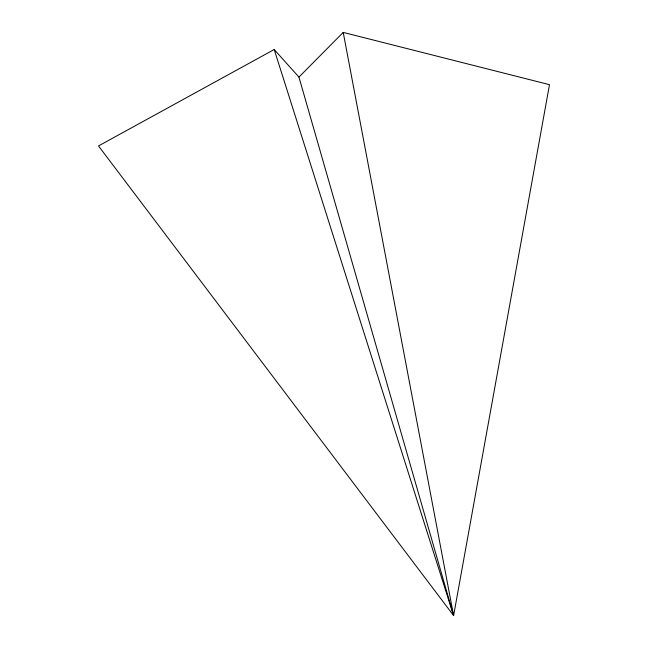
<?xml version="1.0" encoding="UTF-8"?>
<svg xmlns="http://www.w3.org/2000/svg" width="648" height="648" viewBox="0 0 648 648"><rect width="100%" height="100%" fill="white"/><g stroke="black" fill="none" stroke-linecap="round" stroke-linejoin="round"><path stroke-width="0.97" d="M274.201 49.515L453.608 615.6L549.496 84.677L343.213 32.4L298.939 77.096L453.608 615.6L98.504 145.946L274.201 49.515L298.939 77.096M343.213 32.4L453.608 615.6"/></g></svg>
